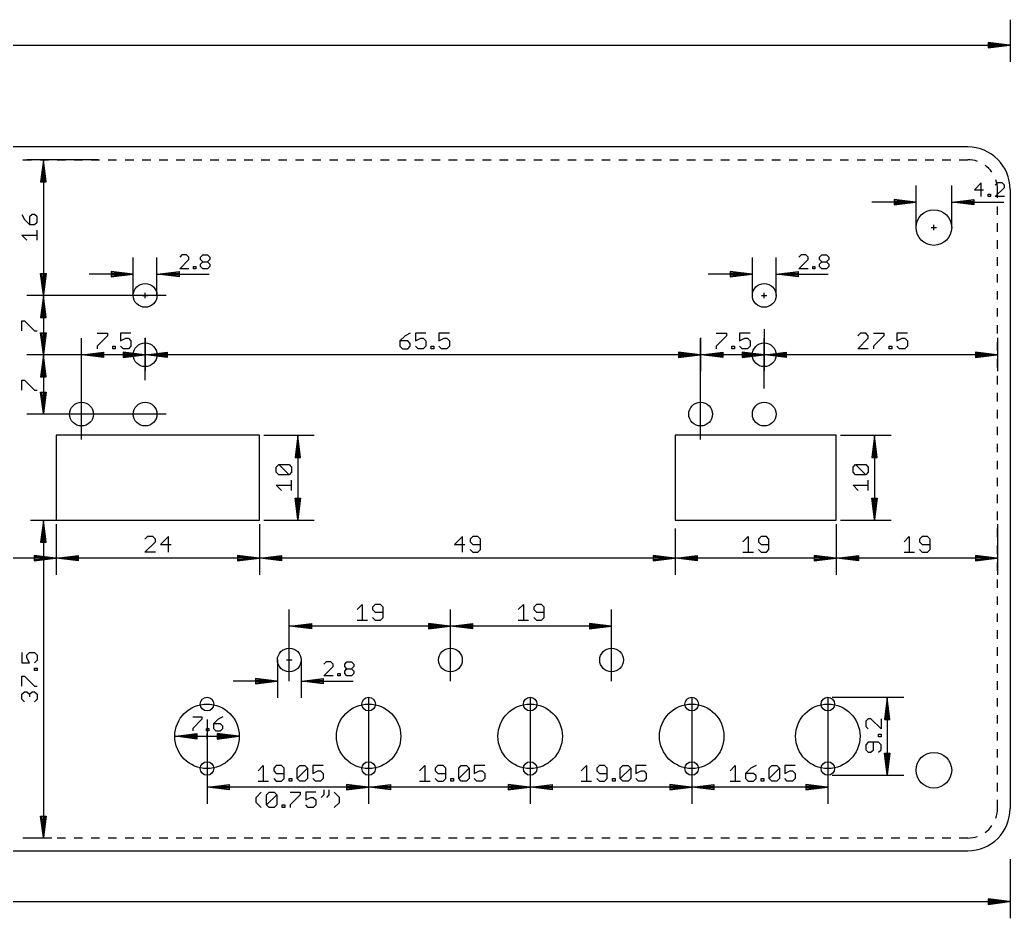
# Model space of a CAD drawing. Extents: x -7 to 596, y -21 to 445.
# Drawn here: x 173.2 to 290, y -9.4 to 96.5 of the extents above; entities that cross this region are included whole.
import ezdxf

# ---------------------------------------------------------------- set-up
doc = ezdxf.new("R2010")
doc.units = 0
doc.layers.add('20', color=7, linetype='CONTINUOUS')
doc.layers.add('47', color=2, linetype='CONTINUOUS')

msp = doc.modelspace()

# ---------------------------------------------------------------- linework, layer by layer
at = {"layer": '20'}
for p, q in [((285, 81.5), (5, 81.5)), ((173.6, 80), (174.6071, 80)), ((175.6071, 80), (176.6143, 80)), ((177.6143, 80), (178.6214, 80)), ((179.6214, 80), (180.6286, 80)), ((181.6286, 80), (182.6357, 80)), ((183.6357, 80), (184.6429, 80)), ((185.6429, 80), (186.65, 80)), ((187.65, 80), (188.6571, 80)), ((189.6571, 80), (190.6643, 80)), ((191.6643, 80), (192.6714, 80)), ((193.6714, 80), (194.6786, 80)), ((195.6786, 80), (196.6857, 80)), ((197.6857, 80), (198.6929, 80)), ((199.6929, 80), (200.7, 80)), ((201.7, 80), (202.7071, 80)), ((203.7071, 80), (204.7143, 80)), ((205.7143, 80), (206.7214, 80)), ((207.7214, 80), (208.7286, 80)), ((209.7286, 80), (210.7357, 80)), ((211.7357, 80), (212.7429, 80)), ((213.7429, 80), (214.75, 80)), ((215.75, 80), (216.7571, 80)), ((217.7571, 80), (218.7643, 80)), ((219.7643, 80), (220.7714, 80)), ((221.7714, 80), (222.7786, 80)), ((223.7786, 80), (224.7857, 80)), ((225.7857, 80), (226.7929, 80)), ((227.7929, 80), (228.8, 80)), ((229.8, 80), (230.8071, 80)), ((231.8071, 80), (232.8143, 80)), ((233.8143, 80), (234.8214, 80)), ((235.8214, 80), (236.8286, 80)), ((237.8286, 80), (238.8357, 80)), ((239.8357, 80), (240.8429, 80)), ((241.8429, 80), (242.85, 80)), ((243.85, 80), (244.8571, 80)), ((245.8571, 80), (246.8643, 80)), ((247.8643, 80), (248.8714, 80)), ((249.8714, 80), (250.8786, 80)), ((251.8786, 80), (252.8857, 80)), ((253.8857, 80), (254.8929, 80)), ((255.8929, 80), (256.9, 80)), ((257.9, 80), (258.9071, 80)), ((259.9071, 80), (260.9143, 80)), ((261.9143, 80), (262.9214, 80)), ((263.9214, 80), (264.9286, 80)), ((265.9286, 80), (266.9357, 80)), ((267.9357, 80), (268.9429, 80)), ((269.9429, 80), (270.95, 80)), ((271.95, 80), (272.9571, 80)), ((273.9571, 80), (274.9643, 80)), ((275.9643, 80), (276.9714, 80)), ((277.9714, 80), (278.9786, 80)), ((279.9786, 80), (280.9857, 80)), ((281.9857, 80), (282.9929, 80)), ((283.9929, 80), (285, 80)), ((288.5, 75.5), (288.5, 76.5)), ((290, 76.5), (290, 3.5)), ((288.5, 73.5), (288.5, 74.5)), ((288.5, 71.5), (288.5, 72.5)), ((288.5, 69.5), (288.5, 70.5)), ((288.5, 67.5), (288.5, 68.5)), ((288.5, 65.5), (288.5, 66.5)), ((288.5, 63.5), (288.5, 64.5)), ((288.5, 61.5), (288.5, 62.5)), ((288.5, 59.5), (288.5, 60.5)), ((288.5, 57.5), (288.5, 58.5)), ((288.5, 55.5), (288.5, 56.5)), ((288.5, 53.5), (288.5, 54.5)), ((288.5, 51.5), (288.5, 52.5)), ((288.5, 49.5), (288.5, 50.5)), ((288.5, 47.5), (288.5, 48.5)), ((201.5, 47.5), (177.5, 47.5)), ((177.5, 47.5), (177.5, 37.5)), ((201.5, 37.5), (201.5, 47.5)), ((269.5, 47.5), (250.5, 47.5)), ((250.5, 47.5), (250.5, 37.5)), ((269.5, 37.5), (269.5, 47.5)), ((288.5, 45.5), (288.5, 46.5)), ((288.5, 43.5), (288.5, 44.5)), ((288.5, 41.5), (288.5, 42.5)), ((288.5, 39.5), (288.5, 40.5)), ((177.5, 37.5), (201.5, 37.5)), ((250.5, 37.5), (269.5, 37.5)), ((288.5, 37.5), (288.5, 38.5)), ((288.5, 35.5), (288.5, 36.5)), ((288.5, 33.5), (288.5, 34.5)), ((288.5, 31.5), (288.5, 32.5)), ((288.5, 29.5), (288.5, 30.5)), ((288.5, 27.5), (288.5, 28.5)), ((288.5, 25.5), (288.5, 26.5)), ((288.5, 23.5), (288.5, 24.5)), ((288.5, 21.5), (288.5, 22.5)), ((288.5, 19.5), (288.5, 20.5)), ((288.5, 17.5), (288.5, 18.5)), ((288.5, 15.5), (288.5, 16.5)), ((288.5, 13.5), (288.5, 14.5)), ((288.5, 11.5), (288.5, 12.5)), ((288.5, 9.5), (288.5, 10.5)), ((288.5, 7.5), (288.5, 8.5)), ((288.5, 5.5), (288.5, 6.5)), ((288.5, 3.5), (288.5, 4.5)), ((174.6071, 0), (173.6, 0)), ((176.6143, 0), (175.6071, 0)), ((178.6214, 0), (177.6143, 0)), ((180.6286, 0), (179.6214, 0)), ((182.6357, 0), (181.6286, 0)), ((184.6429, 0), (183.6357, 0)), ((186.65, 0), (185.6429, 0)), ((188.6571, 0), (187.65, 0)), ((190.6643, 0), (189.6571, 0)), ((192.6714, 0), (191.6643, 0)), ((194.6786, 0), (193.6714, 0)), ((196.6857, 0), (195.6786, 0)), ((198.6929, 0), (197.6857, 0)), ((200.7, 0), (199.6929, 0)), ((202.7071, 0), (201.7, 0)), ((204.7143, 0), (203.7071, 0)), ((206.7214, 0), (205.7143, 0)), ((208.7286, 0), (207.7214, 0)), ((210.7357, 0), (209.7286, 0)), ((212.7429, 0), (211.7357, 0)), ((214.75, 0), (213.7429, 0)), ((216.7571, 0), (215.75, 0)), ((218.7643, 0), (217.7571, 0)), ((220.7714, 0), (219.7643, 0)), ((222.7786, 0), (221.7714, 0)), ((224.7857, 0), (223.7786, 0)), ((226.7929, 0), (225.7857, 0)), ((228.8, 0), (227.7929, 0)), ((230.8071, 0), (229.8, 0)), ((232.8143, 0), (231.8071, 0)), ((234.8214, 0), (233.8143, 0)), ((236.8286, 0), (235.8214, 0)), ((238.8357, 0), (237.8286, 0)), ((240.8429, 0), (239.8357, 0)), ((242.85, 0), (241.8429, 0)), ((244.8571, 0), (243.85, 0)), ((246.8643, 0), (245.8571, 0)), ((248.8714, 0), (247.8643, 0)), ((250.8786, 0), (249.8714, 0)), ((252.8857, 0), (251.8786, 0)), ((254.8929, 0), (253.8857, 0)), ((256.9, 0), (255.8929, 0)), ((258.9071, 0), (257.9, 0)), ((260.9143, 0), (259.9071, 0)), ((262.9214, 0), (261.9143, 0)), ((264.9286, 0), (263.9214, 0)), ((266.9357, 0), (265.9286, 0)), ((268.9429, 0), (267.9357, 0)), ((270.95, 0), (269.9429, 0)), ((272.9571, 0), (271.95, 0)), ((274.9643, 0), (273.9571, 0)), ((276.9714, 0), (275.9643, 0)), ((278.9786, 0), (277.9714, 0)), ((280.9857, 0), (279.9786, 0)), ((282.9929, 0), (281.9857, 0)), ((285, 0), (283.9929, 0)), ((5, -1.5), (285, -1.5))]:
    msp.add_line(p, q, dxfattribs=at)
for centre, radius in [((281, 72), 2.1), ((188, 64), 1.4), ((261, 64), 1.4), ((188, 57), 1.4), ((261, 57), 1.4), ((180.5, 50), 1.4), ((188, 50), 1.4), ((253.5, 50), 1.4), ((261, 50), 1.4), ((205, 21), 1.4), ((224, 21), 1.4), ((243, 21), 1.4), ((195.3, 15.8), 0.8), ((214.35, 15.8), 0.8), ((233.4, 15.8), 0.8), ((252.45, 15.8), 0.8), ((268.5, 15.8), 0.8), ((195.3, 12), 3.8), ((214.35, 12), 3.8), ((233.4, 12), 3.8), ((252.45, 12), 3.8), ((268.5, 12), 3.8), ((281, 8), 2.1), ((195.3, 8.2), 0.8), ((214.35, 8.2), 0.8), ((233.4, 8.2), 0.8), ((252.45, 8.2), 0.8), ((268.5, 8.2), 0.8)]:
    msp.add_circle(centre, radius, dxfattribs=at)
for centre, radius, start, end in [((285, 76.5), 5, 0, 90), ((285, 76.5), 3.5, 70.9135, 90), ((285, 76.5), 3.5, 35.4567, 54.5433), ((285, 76.5), 3.5, 360, 19.0865), ((285, 3.5), 5, 270, 0), ((285, 3.5), 3.5, 340.9135, 0), ((285, 3.5), 3.5, 305.4567, 324.5433), ((285, 3.5), 3.5, 270, 289.0865)]:
    msp.add_arc(centre, radius, start, end, dxfattribs=at)
at = {"layer": '47'}
for p, q in [((290, 96.5), (290, 91.55)), ((0.065, 93.5), (289.935, 93.5)), ((289.935, 93.5), (287.4, 93.8192)), ((287.4, 93.8192), (287.4, 93.1808)), ((289.935, 93.5), (287.4, 93.76)), ((289.935, 93.5), (287.4, 93.63)), ((287.4, 93.1808), (289.935, 93.5)), ((287.4, 93.37), (289.935, 93.5)), ((287.4, 93.24), (289.935, 93.5)), ((182.5, 80), (174.05, 80)), ((176, 79.935), (175.6808, 77.4)), ((176, 79.935), (175.74, 77.4)), ((176, 79.935), (175.87, 77.4)), ((176, 79.935), (176, 64.065)), ((176.3192, 77.4), (176, 79.935)), ((176.13, 77.4), (176, 79.935)), ((176.26, 77.4), (176, 79.935)), ((175.6808, 77.4), (176.3192, 77.4)), ((286.5897, 77.2777), (285.7762, 76.4642)), ((286.5897, 75.6507), (286.5897, 77.2777)), ((288.5031, 77.2777), (288.2319, 77.0065)), ((289.0454, 77.2777), (288.5031, 77.2777)), ((289.3166, 77.0065), (289.0454, 77.2777)), ((278.9, 72), (278.9, 76.95)), ((283.1, 72), (283.1, 76.95)), ((285.7762, 76.4642), (286.8609, 76.4642)), ((287.4134, 75.6507), (287.4134, 75.9219)), ((287.4134, 75.9219), (287.6845, 75.9219)), ((287.6845, 75.9219), (287.6845, 75.6507)), ((288.2319, 75.6507), (289.3166, 76.7354)), ((289.3166, 76.7354), (289.3166, 77.0065)), ((278.835, 75), (273.7, 75)), ((278.835, 75), (276.3, 75.3192)), ((276.3, 75.3192), (276.3, 74.6808)), ((278.835, 75), (276.3, 75.26)), ((278.835, 75), (276.3, 75.13)), ((276.3, 74.6808), (278.835, 75)), ((276.3, 74.87), (278.835, 75)), ((276.3, 74.74), (278.835, 75)), ((283.165, 75), (285.7, 75.3192)), ((283.165, 75), (285.7, 75.26)), ((283.165, 75), (285.7, 75.13)), ((283.165, 75), (289.2346, 75)), ((285.7, 74.6808), (283.165, 75)), ((285.7, 74.87), (283.165, 75)), ((285.7, 74.74), (283.165, 75)), ((285.7, 75.3192), (285.7, 74.6808)), ((287.6845, 75.6507), (287.4134, 75.6507)), ((289.3166, 75.6507), (288.2319, 75.6507)), ((173.4701, 73.5488), (173.7698, 72.9494)), ((173.7698, 72.9494), (174.3692, 72.3499)), ((174.669, 73.5488), (174.3692, 73.2491)), ((174.3692, 73.2491), (174.3692, 72.3499)), ((174.9687, 73.5488), (174.669, 73.5488)), ((175.2684, 73.2491), (174.9687, 73.5488)), ((174.9687, 72.3499), (175.2684, 72.6496)), ((175.2684, 72.6496), (175.2684, 73.2491)), ((174.3692, 72.3499), (174.9687, 72.3499)), ((175.2684, 70.5083), (175.2684, 71.7072)), ((280.6808, 72), (281.3192, 72)), ((281, 71.6808), (281, 72.3192)), ((174.0695, 70.5083), (173.4701, 71.1078)), ((173.4701, 71.1078), (175.2684, 71.1078)), ((186.6, 64), (186.6, 68.45)), ((189.4, 64), (189.4, 68.45)), ((192.3474, 68.7777), (192.0762, 68.5065)), ((192.0762, 67.1507), (193.1609, 68.2354)), ((192.8897, 68.7777), (192.3474, 68.7777)), ((193.1609, 68.5065), (192.8897, 68.7777)), ((193.1609, 68.2354), (193.1609, 68.5065)), ((194.5319, 68.5065), (194.8031, 68.7777)), ((194.5319, 68.2354), (194.5319, 68.5065)), ((194.8031, 67.9642), (194.5319, 68.2354)), ((194.5319, 67.693), (194.8031, 67.9642)), ((194.8031, 68.7777), (195.3454, 68.7777)), ((194.8031, 67.9642), (195.3454, 67.9642)), ((195.3454, 68.7777), (195.6166, 68.5065)), ((195.6166, 68.2354), (195.3454, 67.9642)), ((195.3454, 67.9642), (195.6166, 67.693)), ((195.6166, 68.5065), (195.6166, 68.2354)), ((259.6, 64), (259.6, 68.45)), ((262.4, 64), (262.4, 68.45)), ((265.3474, 68.7777), (265.0762, 68.5065)), ((265.0762, 67.1507), (266.1609, 68.2354)), ((265.8897, 68.7777), (265.3474, 68.7777)), ((266.1609, 68.5065), (265.8897, 68.7777)), ((266.1609, 68.2354), (266.1609, 68.5065)), ((267.5319, 68.5065), (267.8031, 68.7777)), ((267.5319, 68.2354), (267.5319, 68.5065)), ((267.8031, 67.9642), (267.5319, 68.2354)), ((267.5319, 67.693), (267.8031, 67.9642)), ((267.8031, 68.7777), (268.3454, 68.7777)), ((267.8031, 67.9642), (268.3454, 67.9642)), ((268.3454, 68.7777), (268.6166, 68.5065)), ((268.6166, 68.2354), (268.3454, 67.9642)), ((268.3454, 67.9642), (268.6166, 67.693)), ((268.6166, 68.5065), (268.6166, 68.2354)), ((176, 64.065), (175.6808, 66.6)), ((175.6808, 66.6), (176.3192, 66.6)), ((176, 64.065), (175.74, 66.6)), ((176, 64.065), (175.87, 66.6)), ((176.3192, 66.6), (176, 64.065)), ((176.13, 66.6), (176, 64.065)), ((176.26, 66.6), (176, 64.065)), ((186.535, 66.5), (184, 66.8192)), ((184, 66.8192), (184, 66.1808)), ((186.535, 66.5), (184, 66.76)), ((186.535, 66.5), (184, 66.63)), ((189.465, 66.5), (192, 66.8192)), ((189.465, 66.5), (192, 66.76)), ((189.465, 66.5), (192, 66.63)), ((192, 66.8192), (192, 66.1808)), ((193.1609, 67.1507), (192.0762, 67.1507)), ((193.7134, 67.1507), (193.7134, 67.4219)), ((193.7134, 67.4219), (193.9845, 67.4219)), ((193.9845, 67.1507), (193.7134, 67.1507)), ((193.9845, 67.4219), (193.9845, 67.1507)), ((194.5319, 67.4219), (194.5319, 67.693)), ((194.8031, 67.1507), (194.5319, 67.4219)), ((195.3454, 67.1507), (194.8031, 67.1507)), ((195.6166, 67.4219), (195.3454, 67.1507)), ((195.6166, 67.693), (195.6166, 67.4219)), ((259.535, 66.5), (257, 66.8192)), ((257, 66.8192), (257, 66.1808)), ((259.535, 66.5), (257, 66.76)), ((259.535, 66.5), (257, 66.63)), ((262.465, 66.5), (265, 66.8192)), ((262.465, 66.5), (265, 66.76)), ((262.465, 66.5), (265, 66.63)), ((265, 66.8192), (265, 66.1808)), ((266.1609, 67.1507), (265.0762, 67.1507)), ((266.7134, 67.1507), (266.7134, 67.4219)), ((266.7134, 67.4219), (266.9845, 67.4219)), ((266.9845, 67.1507), (266.7134, 67.1507)), ((266.9845, 67.4219), (266.9845, 67.1507)), ((267.5319, 67.4219), (267.5319, 67.693)), ((267.8031, 67.1507), (267.5319, 67.4219)), ((268.3454, 67.1507), (267.8031, 67.1507)), ((268.6166, 67.4219), (268.3454, 67.1507)), ((268.6166, 67.693), (268.6166, 67.4219)), ((186.535, 66.5), (181.4, 66.5)), ((184, 66.1808), (186.535, 66.5)), ((184, 66.37), (186.535, 66.5)), ((184, 66.24), (186.535, 66.5)), ((189.465, 66.5), (195.5346, 66.5)), ((192, 66.1808), (189.465, 66.5)), ((192, 66.37), (189.465, 66.5)), ((192, 66.24), (189.465, 66.5)), ((259.535, 66.5), (254.4, 66.5)), ((257, 66.1808), (259.535, 66.5)), ((257, 66.37), (259.535, 66.5)), ((257, 66.24), (259.535, 66.5)), ((262.465, 66.5), (268.5346, 66.5)), ((265, 66.1808), (262.465, 66.5)), ((265, 66.37), (262.465, 66.5)), ((265, 66.24), (262.465, 66.5)), ((188, 63.6808), (188, 64.3192)), ((261, 63.6808), (261, 64.3192)), ((190.5, 64), (174.05, 64)), ((190.5, 64), (174.05, 64)), ((176, 63.935), (175.6808, 61.4)), ((176, 63.935), (175.74, 61.4)), ((176, 63.935), (175.87, 61.4)), ((176, 63.935), (176, 57.065)), ((176.3192, 61.4), (176, 63.935)), ((176.13, 61.4), (176, 63.935)), ((176.26, 61.4), (176, 63.935)), ((187.6808, 64), (188.3192, 64)), ((260.6808, 64), (261.3192, 64)), ((173.4701, 59.8072), (173.4701, 61.0061)), ((173.4701, 61.0061), (173.7698, 61.0061)), ((173.7698, 61.0061), (174.9687, 59.8072)), ((175.6808, 61.4), (176.3192, 61.4)), ((174.9687, 59.8072), (175.2684, 59.8072)), ((176, 57.065), (175.6808, 59.6)), ((175.6808, 59.6), (176.3192, 59.6)), ((176, 57.065), (175.74, 59.6)), ((176, 57.065), (175.87, 59.6)), ((176.3192, 59.6), (176, 57.065)), ((176.13, 59.6), (176, 57.065)), ((176.26, 59.6), (176, 57.065)), ((261, 60), (261, 55.05)), ((180.5, 47), (180.5, 58.95)), ((182.3357, 59.5554), (183.5685, 59.5554)), ((183.5685, 59.2472), (182.3357, 58.0144)), ((183.5685, 59.5554), (183.5685, 59.2472)), ((186.3309, 59.5554), (185.0981, 59.5554)), ((185.0981, 59.5554), (185.0981, 58.6308)), ((185.0981, 58.6308), (185.7145, 58.939)), ((185.7145, 58.939), (186.0227, 58.939)), ((186.0227, 58.939), (186.3309, 58.6308)), ((186.3309, 58.6308), (186.3309, 58.0144)), ((188, 59), (188, 55.05)), ((188, 54), (188, 58.95)), ((218.6533, 59.2472), (218.0369, 58.6308)), ((218.0369, 58.6308), (218.0369, 58.0144)), ((218.9615, 58.6308), (218.0369, 58.6308)), ((219.2697, 59.5554), (218.6533, 59.2472)), ((219.2697, 58.3226), (218.9615, 58.6308)), ((221.1112, 59.5554), (219.8784, 59.5554)), ((219.8784, 59.5554), (219.8784, 58.6308)), ((219.8784, 58.6308), (220.4948, 58.939)), ((220.4948, 58.939), (220.803, 58.939)), ((220.803, 58.939), (221.1112, 58.6308)), ((221.1112, 58.6308), (221.1112, 58.0144)), ((223.8736, 59.5554), (222.6408, 59.5554)), ((222.6408, 59.5554), (222.6408, 58.6308)), ((222.6408, 58.6308), (223.2572, 58.939)), ((223.2572, 58.939), (223.5654, 58.939)), ((223.5654, 58.939), (223.8736, 58.6308)), ((223.8736, 58.6308), (223.8736, 58.0144)), ((253.5, 59), (253.5, 55.05)), ((253.5, 47), (253.5, 58.95)), ((255.3357, 59.5554), (256.5685, 59.5554)), ((256.5685, 59.2472), (255.3357, 58.0144)), ((256.5685, 59.5554), (256.5685, 59.2472)), ((259.3309, 59.5554), (258.0981, 59.5554)), ((258.0981, 59.5554), (258.0981, 58.6308)), ((258.0981, 58.6308), (258.7145, 58.939)), ((258.7145, 58.939), (259.0227, 58.939)), ((259.0227, 58.939), (259.3309, 58.6308)), ((259.3309, 58.6308), (259.3309, 58.0144)), ((261, 53), (261, 58.95)), ((272.3451, 59.5554), (272.0369, 59.2472)), ((272.0369, 57.7062), (273.2697, 58.939)), ((272.9615, 59.5554), (272.3451, 59.5554)), ((273.2697, 59.2472), (272.9615, 59.5554)), ((273.2697, 58.939), (273.2697, 59.2472)), ((273.8784, 59.5554), (275.1112, 59.5554)), ((275.1112, 59.2472), (273.8784, 58.0144)), ((275.1112, 59.5554), (275.1112, 59.2472)), ((277.8736, 59.5554), (276.6408, 59.5554)), ((276.6408, 59.5554), (276.6408, 58.6308)), ((276.6408, 58.6308), (277.2572, 58.939)), ((277.2572, 58.939), (277.5654, 58.939)), ((277.5654, 58.939), (277.8736, 58.6308)), ((277.8736, 58.6308), (277.8736, 58.0144)), ((288.5, 59), (288.5, 55.05)), ((180.565, 57), (183.1, 57.3192)), ((180.565, 57), (183.1, 57.26)), ((182.3357, 58.0144), (182.3357, 57.7062)), ((183.1, 57.3192), (183.1, 56.6808)), ((184.1773, 57.7062), (184.1773, 58.0144)), ((184.1773, 58.0144), (184.4855, 58.0144)), ((184.4855, 57.7062), (184.1773, 57.7062)), ((184.4855, 58.0144), (184.4855, 57.7062)), ((185.4063, 57.7062), (185.0981, 58.0144)), ((187.935, 57), (185.4, 57.3192)), ((185.4, 57.3192), (185.4, 56.6808)), ((187.935, 57), (185.4, 57.26)), ((186.0227, 57.7062), (185.4063, 57.7062)), ((186.3309, 58.0144), (186.0227, 57.7062)), ((188.065, 57), (190.6, 57.3192)), ((188.065, 57), (190.6, 57.26)), ((190.6, 57.3192), (190.6, 56.6808)), ((218.0369, 58.0144), (218.3451, 57.7062)), ((218.3451, 57.7062), (218.9615, 57.7062)), ((218.9615, 57.7062), (219.2697, 58.0144)), ((219.2697, 58.0144), (219.2697, 58.3226)), ((220.1866, 57.7062), (219.8784, 58.0144)), ((220.803, 57.7062), (220.1866, 57.7062)), ((221.1112, 58.0144), (220.803, 57.7062)), ((221.72, 57.7062), (221.72, 58.0144)), ((221.72, 58.0144), (222.0282, 58.0144)), ((222.0282, 57.7062), (221.72, 57.7062)), ((222.0282, 58.0144), (222.0282, 57.7062)), ((222.949, 57.7062), (222.6408, 58.0144)), ((223.5654, 57.7062), (222.949, 57.7062)), ((223.8736, 58.0144), (223.5654, 57.7062)), ((253.435, 57), (250.9, 57.3192)), ((250.9, 57.3192), (250.9, 56.6808)), ((253.435, 57), (250.9, 57.26)), ((253.565, 57), (256.1, 57.3192)), ((253.565, 57), (256.1, 57.26)), ((255.3357, 58.0144), (255.3357, 57.7062)), ((256.1, 57.3192), (256.1, 56.6808)), ((257.1773, 57.7062), (257.1773, 58.0144)), ((257.1773, 58.0144), (257.4855, 58.0144)), ((257.4855, 57.7062), (257.1773, 57.7062)), ((257.4855, 58.0144), (257.4855, 57.7062)), ((258.4063, 57.7062), (258.0981, 58.0144)), ((260.935, 57), (258.4, 57.3192)), ((258.4, 57.3192), (258.4, 56.6808)), ((260.935, 57), (258.4, 57.26)), ((259.0227, 57.7062), (258.4063, 57.7062)), ((259.3309, 58.0144), (259.0227, 57.7062)), ((261.065, 57), (263.6, 57.3192)), ((261.065, 57), (263.6, 57.26)), ((263.6, 57.3192), (263.6, 56.6808)), ((273.2697, 57.7062), (272.0369, 57.7062)), ((273.8784, 58.0144), (273.8784, 57.7062)), ((275.72, 57.7062), (275.72, 58.0144)), ((275.72, 58.0144), (276.0282, 58.0144)), ((276.0282, 57.7062), (275.72, 57.7062)), ((276.0282, 58.0144), (276.0282, 57.7062)), ((276.949, 57.7062), (276.6408, 58.0144)), ((277.5654, 57.7062), (276.949, 57.7062)), ((277.8736, 58.0144), (277.5654, 57.7062)), ((288.435, 57), (285.9, 57.3192)), ((285.9, 57.3192), (285.9, 56.6808)), ((288.435, 57), (285.9, 57.26)), ((190.5, 57), (174.05, 57)), ((190.5, 57), (174.05, 57)), ((176, 56.935), (175.6808, 54.4)), ((176, 56.935), (175.74, 54.4)), ((176, 56.935), (175.87, 54.4)), ((176, 56.935), (176, 50.065)), ((176.3192, 54.4), (176, 56.935)), ((176.13, 54.4), (176, 56.935)), ((176.26, 54.4), (176, 56.935)), ((180.565, 57), (183.1, 57.13)), ((187.935, 57), (180.565, 57)), ((183.1, 56.6808), (180.565, 57)), ((183.1, 56.87), (180.565, 57)), ((183.1, 56.74), (180.565, 57)), ((187.935, 57), (185.4, 57.13)), ((185.4, 56.6808), (187.935, 57)), ((185.4, 56.87), (187.935, 57)), ((185.4, 56.74), (187.935, 57)), ((188.065, 57), (190.6, 57.13)), ((253.435, 57), (188.065, 57)), ((190.6, 56.6808), (188.065, 57)), ((190.6, 56.87), (188.065, 57)), ((190.6, 56.74), (188.065, 57)), ((253.435, 57), (250.9, 57.13)), ((250.9, 56.6808), (253.435, 57)), ((250.9, 56.87), (253.435, 57)), ((250.9, 56.74), (253.435, 57)), ((253.565, 57), (256.1, 57.13)), ((260.935, 57), (253.565, 57)), ((256.1, 56.6808), (253.565, 57)), ((256.1, 56.87), (253.565, 57)), ((256.1, 56.74), (253.565, 57)), ((260.935, 57), (258.4, 57.13)), ((258.4, 56.6808), (260.935, 57)), ((258.4, 56.87), (260.935, 57)), ((258.4, 56.74), (260.935, 57)), ((261.065, 57), (263.6, 57.13)), ((288.435, 57), (261.065, 57)), ((263.6, 56.6808), (261.065, 57)), ((263.6, 56.87), (261.065, 57)), ((263.6, 56.74), (261.065, 57)), ((288.435, 57), (285.9, 57.13)), ((285.9, 56.6808), (288.435, 57)), ((285.9, 56.87), (288.435, 57)), ((285.9, 56.74), (288.435, 57)), ((173.4701, 52.8072), (173.4701, 54.0061)), ((173.4701, 54.0061), (173.7698, 54.0061)), ((173.7698, 54.0061), (174.9687, 52.8072)), ((175.6808, 54.4), (176.3192, 54.4)), ((174.9687, 52.8072), (175.2684, 52.8072)), ((176, 50.065), (175.6808, 52.6)), ((175.6808, 52.6), (176.3192, 52.6)), ((176, 50.065), (175.74, 52.6)), ((176, 50.065), (175.87, 52.6)), ((176.3192, 52.6), (176, 50.065)), ((176.13, 52.6), (176, 50.065)), ((176.26, 52.6), (176, 50.065)), ((190.5, 50), (174.05, 50)), ((202, 47.5), (207.95, 47.5)), ((206, 47.435), (205.6808, 44.9)), ((206, 47.435), (205.74, 44.9)), ((206, 47.435), (205.87, 44.9)), ((206, 47.435), (206, 37.565)), ((206.3192, 44.9), (206, 47.435)), ((206.13, 44.9), (206, 47.435)), ((206.26, 44.9), (206, 47.435)), ((270, 47.5), (275.95, 47.5)), ((274, 47.435), (273.6808, 44.9)), ((274, 47.435), (273.74, 44.9)), ((274, 47.435), (273.87, 44.9)), ((274, 47.435), (274, 37.565)), ((274.3192, 44.9), (274, 47.435)), ((274.13, 44.9), (274, 47.435)), ((274.26, 44.9), (274, 47.435)), ((205.6808, 44.9), (206.3192, 44.9)), ((273.6808, 44.9), (274.3192, 44.9)), ((203.4701, 43.7491), (203.7698, 44.0488)), ((203.4701, 43.1496), (203.4701, 43.7491)), ((203.7698, 44.0488), (204.9687, 44.0488)), ((204.9687, 42.8499), (203.7698, 44.0488)), ((204.9687, 44.0488), (205.2684, 43.7491)), ((205.2684, 43.7491), (205.2684, 43.1496)), ((271.4701, 43.7491), (271.7698, 44.0488)), ((271.4701, 43.1496), (271.4701, 43.7491)), ((271.7698, 44.0488), (272.9687, 44.0488)), ((272.9687, 42.8499), (271.7698, 44.0488)), ((272.9687, 44.0488), (273.2684, 43.7491)), ((273.2684, 43.7491), (273.2684, 43.1496)), ((203.7698, 42.8499), (203.4701, 43.1496)), ((204.9687, 42.8499), (203.7698, 42.8499)), ((205.2684, 43.1496), (204.9687, 42.8499)), ((205.2684, 41.0083), (205.2684, 42.2072)), ((271.7698, 42.8499), (271.4701, 43.1496)), ((272.9687, 42.8499), (271.7698, 42.8499)), ((273.2684, 43.1496), (272.9687, 42.8499)), ((273.2684, 41.0083), (273.2684, 42.2072)), ((204.0695, 41.0083), (203.4701, 41.6078)), ((203.4701, 41.6078), (205.2684, 41.6078)), ((272.0695, 41.0083), (271.4701, 41.6078)), ((271.4701, 41.6078), (273.2684, 41.6078)), ((206, 37.565), (205.6808, 40.1)), ((205.6808, 40.1), (206.3192, 40.1)), ((206, 37.565), (205.74, 40.1)), ((206, 37.565), (205.87, 40.1)), ((206.3192, 40.1), (206, 37.565)), ((206.13, 40.1), (206, 37.565)), ((206.26, 40.1), (206, 37.565)), ((274, 37.565), (273.6808, 40.1)), ((273.6808, 40.1), (274.3192, 40.1)), ((274, 37.565), (273.74, 40.1)), ((274, 37.565), (273.87, 40.1)), ((274.3192, 40.1), (274, 37.565)), ((274.13, 40.1), (274, 37.565)), ((274.26, 40.1), (274, 37.565)), ((174.5, 37.5), (177.95, 37.5)), ((176, 37.435), (175.6808, 34.9)), ((176, 37.435), (175.74, 34.9)), ((176, 37.435), (175.87, 34.9)), ((176, 37.435), (176, 0.065)), ((176.3192, 34.9), (176, 37.435)), ((176.13, 34.9), (176, 37.435)), ((176.26, 34.9), (176, 37.435)), ((202, 37.5), (207.95, 37.5)), ((270, 37.5), (275.95, 37.5)), ((177.5, 37), (177.5, 31.05)), ((177.5, 36.5), (177.5, 31.05)), ((201.5, 37), (201.5, 31.05)), ((201.5, 36.5), (201.5, 31.05)), ((250.5, 36.5), (250.5, 31.05)), ((269.5, 37), (269.5, 31.05)), ((269.5, 36.5), (269.5, 31.05)), ((288.5, 37), (288.5, 31.05)), ((188.2911, 35.5554), (187.9829, 35.2472)), ((188.9075, 35.5554), (188.2911, 35.5554)), ((189.2157, 35.2472), (188.9075, 35.5554)), ((189.2157, 34.939), (189.2157, 35.2472)), ((190.7491, 35.5554), (189.8245, 34.6308)), ((190.7491, 33.7062), (190.7491, 35.5554)), ((225.4075, 35.5554), (224.4829, 34.6308)), ((225.4075, 33.7062), (225.4075, 35.5554)), ((226.6327, 35.5554), (226.3245, 35.2472)), ((226.3245, 35.2472), (226.3245, 34.939)), ((227.2491, 35.5554), (226.6327, 35.5554)), ((227.5573, 35.2472), (227.2491, 35.5554)), ((227.5573, 34.0144), (227.5573, 35.2472)), ((258.4829, 34.939), (259.0993, 35.5554)), ((259.0993, 35.5554), (259.0993, 33.7062)), ((260.6327, 35.5554), (260.3245, 35.2472)), ((260.3245, 35.2472), (260.3245, 34.939)), ((261.2491, 35.5554), (260.6327, 35.5554)), ((261.5573, 35.2472), (261.2491, 35.5554)), ((261.5573, 34.0144), (261.5573, 35.2472)), ((277.4829, 34.939), (278.0993, 35.5554)), ((278.0993, 35.5554), (278.0993, 33.7062)), ((279.6327, 35.5554), (279.3245, 35.2472)), ((279.3245, 35.2472), (279.3245, 34.939)), ((280.2491, 35.5554), (279.6327, 35.5554)), ((280.5573, 35.2472), (280.2491, 35.5554)), ((280.5573, 34.0144), (280.5573, 35.2472)), ((175.6808, 34.9), (176.3192, 34.9)), ((187.9829, 33.7062), (189.2157, 34.939)), ((189.8245, 34.6308), (191.0573, 34.6308)), ((224.4829, 34.6308), (225.7157, 34.6308)), ((226.3245, 34.939), (226.6327, 34.6308)), ((226.3245, 34.0144), (226.6327, 33.7062)), ((226.6327, 34.6308), (227.5573, 34.6308)), ((227.2491, 33.7062), (227.5573, 34.0144)), ((250.5, 35), (250.5, 31.05)), ((260.3245, 34.939), (260.6327, 34.6308)), ((260.3245, 34.0144), (260.6327, 33.7062)), ((260.6327, 34.6308), (261.5573, 34.6308)), ((261.2491, 33.7062), (261.5573, 34.0144)), ((279.3245, 34.939), (279.6327, 34.6308)), ((279.3245, 34.0144), (279.6327, 33.7062)), ((279.6327, 34.6308), (280.5573, 34.6308)), ((280.2491, 33.7062), (280.5573, 34.0144)), ((177.435, 33), (162.565, 33)), ((177.435, 33), (174.9, 33.3192)), ((174.9, 33.3192), (174.9, 32.6808)), ((177.435, 33), (174.9, 33.26)), ((177.435, 33), (174.9, 33.13)), ((174.9, 32.6808), (177.435, 33)), ((174.9, 32.87), (177.435, 33)), ((174.9, 32.74), (177.435, 33)), ((177.565, 33), (180.1, 33.3192)), ((177.565, 33), (180.1, 33.26)), ((177.565, 33), (180.1, 33.13)), ((201.435, 33), (177.565, 33)), ((180.1, 32.6808), (177.565, 33)), ((180.1, 32.87), (177.565, 33)), ((180.1, 32.74), (177.565, 33)), ((180.1, 33.3192), (180.1, 32.6808)), ((189.2157, 33.7062), (187.9829, 33.7062)), ((201.435, 33), (198.9, 33.3192)), ((198.9, 33.3192), (198.9, 32.6808)), ((201.435, 33), (198.9, 33.26)), ((201.435, 33), (198.9, 33.13)), ((198.9, 32.6808), (201.435, 33)), ((198.9, 32.87), (201.435, 33)), ((198.9, 32.74), (201.435, 33)), ((201.565, 33), (204.1, 33.3192)), ((201.565, 33), (204.1, 33.26)), ((201.565, 33), (204.1, 33.13)), ((250.435, 33), (201.565, 33)), ((204.1, 32.6808), (201.565, 33)), ((204.1, 32.87), (201.565, 33)), ((204.1, 32.74), (201.565, 33)), ((204.1, 33.3192), (204.1, 32.6808)), ((226.6327, 33.7062), (227.2491, 33.7062)), ((250.435, 33), (247.9, 33.3192)), ((247.9, 33.3192), (247.9, 32.6808)), ((250.435, 33), (247.9, 33.26)), ((250.435, 33), (247.9, 33.13)), ((247.9, 32.6808), (250.435, 33)), ((247.9, 32.87), (250.435, 33)), ((247.9, 32.74), (250.435, 33)), ((250.565, 33), (253.1, 33.3192)), ((250.565, 33), (253.1, 33.26)), ((250.565, 33), (253.1, 33.13)), ((269.435, 33), (250.565, 33)), ((253.1, 32.6808), (250.565, 33)), ((253.1, 32.87), (250.565, 33)), ((253.1, 32.74), (250.565, 33)), ((253.1, 33.3192), (253.1, 32.6808)), ((258.4829, 33.7062), (259.7157, 33.7062)), ((260.6327, 33.7062), (261.2491, 33.7062)), ((269.435, 33), (266.9, 33.3192)), ((266.9, 33.3192), (266.9, 32.6808)), ((269.435, 33), (266.9, 33.26)), ((269.435, 33), (266.9, 33.13)), ((266.9, 32.6808), (269.435, 33)), ((266.9, 32.87), (269.435, 33)), ((266.9, 32.74), (269.435, 33)), ((269.565, 33), (272.1, 33.3192)), ((269.565, 33), (272.1, 33.26)), ((269.565, 33), (272.1, 33.13)), ((288.435, 33), (269.565, 33)), ((272.1, 32.6808), (269.565, 33)), ((272.1, 32.87), (269.565, 33)), ((272.1, 32.74), (269.565, 33)), ((272.1, 33.3192), (272.1, 32.6808)), ((277.4829, 33.7062), (278.7157, 33.7062)), ((279.6327, 33.7062), (280.2491, 33.7062)), ((288.435, 33), (285.9, 33.3192)), ((285.9, 33.3192), (285.9, 32.6808)), ((288.435, 33), (285.9, 33.26)), ((288.435, 33), (285.9, 33.13)), ((285.9, 32.6808), (288.435, 33)), ((285.9, 32.87), (288.435, 33)), ((285.9, 32.74), (288.435, 33)), ((205, 18.5), (205, 26.95)), ((212.9829, 26.939), (213.5993, 27.5554)), ((213.5993, 27.5554), (213.5993, 25.7062)), ((215.1327, 27.5554), (214.8245, 27.2472)), ((214.8245, 27.2472), (214.8245, 26.939)), ((214.8245, 26.939), (215.1327, 26.6308)), ((215.7491, 27.5554), (215.1327, 27.5554)), ((216.0573, 27.2472), (215.7491, 27.5554)), ((216.0573, 26.0144), (216.0573, 27.2472)), ((224, 18.5), (224, 26.95)), ((224, 18.5), (224, 26.95)), ((231.9829, 26.939), (232.5993, 27.5554)), ((232.5993, 27.5554), (232.5993, 25.7062)), ((234.1327, 27.5554), (233.8245, 27.2472)), ((233.8245, 27.2472), (233.8245, 26.939)), ((233.8245, 26.939), (234.1327, 26.6308)), ((234.7491, 27.5554), (234.1327, 27.5554)), ((235.0573, 27.2472), (234.7491, 27.5554)), ((235.0573, 26.0144), (235.0573, 27.2472)), ((243, 18.5), (243, 26.95)), ((212.9829, 25.7062), (214.2157, 25.7062)), ((214.8245, 26.0144), (215.1327, 25.7062)), ((215.1327, 26.6308), (216.0573, 26.6308)), ((215.1327, 25.7062), (215.7491, 25.7062)), ((215.7491, 25.7062), (216.0573, 26.0144)), ((231.9829, 25.7062), (233.2157, 25.7062)), ((233.8245, 26.0144), (234.1327, 25.7062)), ((234.1327, 26.6308), (235.0573, 26.6308)), ((234.1327, 25.7062), (234.7491, 25.7062)), ((234.7491, 25.7062), (235.0573, 26.0144)), ((205.065, 25), (207.6, 25.3192)), ((205.065, 25), (207.6, 25.26)), ((205.065, 25), (207.6, 25.13)), ((223.935, 25), (205.065, 25)), ((207.6, 24.6808), (205.065, 25)), ((207.6, 24.87), (205.065, 25)), ((207.6, 24.74), (205.065, 25)), ((207.6, 25.3192), (207.6, 24.6808)), ((223.935, 25), (221.4, 25.3192)), ((221.4, 25.3192), (221.4, 24.6808)), ((223.935, 25), (221.4, 25.26)), ((223.935, 25), (221.4, 25.13)), ((221.4, 24.6808), (223.935, 25)), ((221.4, 24.87), (223.935, 25)), ((221.4, 24.74), (223.935, 25)), ((224.065, 25), (226.6, 25.3192)), ((224.065, 25), (226.6, 25.26)), ((224.065, 25), (226.6, 25.13)), ((242.935, 25), (224.065, 25)), ((226.6, 24.6808), (224.065, 25)), ((226.6, 24.87), (224.065, 25)), ((226.6, 24.74), (224.065, 25)), ((226.6, 25.3192), (226.6, 24.6808)), ((242.935, 25), (240.4, 25.3192)), ((240.4, 25.3192), (240.4, 24.6808)), ((242.935, 25), (240.4, 25.26)), ((242.935, 25), (240.4, 25.13)), ((240.4, 24.6808), (242.935, 25)), ((240.4, 24.87), (242.935, 25)), ((240.4, 24.74), (242.935, 25)), ((173.4701, 21.8651), (173.4701, 20.6662)), ((174.0695, 21.5654), (174.3692, 21.8651)), ((174.0695, 21.2656), (174.0695, 21.5654)), ((174.3692, 20.6662), (174.0695, 21.2656)), ((174.3692, 21.8651), (174.9687, 21.8651)), ((174.9687, 21.8651), (175.2684, 21.5654)), ((175.2684, 21.5654), (175.2684, 20.9659)), ((205, 20.6808), (205, 21.3192)), ((173.4701, 20.6662), (174.3692, 20.6662)), ((175.2684, 20.9659), (174.9687, 20.6662)), ((174.9687, 19.7454), (174.9687, 20.0451)), ((174.9687, 20.0451), (175.2684, 20.0451)), ((175.2684, 20.0451), (175.2684, 19.7454)), ((203.6, 21), (203.6, 16.55)), ((204.6808, 21), (205.3192, 21)), ((206.4, 21), (206.4, 16.55)), ((209.3474, 20.7777), (209.0762, 20.5065)), ((209.0762, 19.1507), (210.1609, 20.2354)), ((209.8897, 20.7777), (209.3474, 20.7777)), ((210.1609, 20.5065), (209.8897, 20.7777)), ((210.1609, 20.2354), (210.1609, 20.5065)), ((211.5319, 20.5065), (211.8031, 20.7777)), ((211.5319, 20.2354), (211.5319, 20.5065)), ((211.8031, 19.9642), (211.5319, 20.2354)), ((211.5319, 19.693), (211.8031, 19.9642)), ((211.8031, 20.7777), (212.3454, 20.7777)), ((211.8031, 19.9642), (212.3454, 19.9642)), ((212.3454, 20.7777), (212.6166, 20.5065)), ((212.6166, 20.2354), (212.3454, 19.9642)), ((212.3454, 19.9642), (212.6166, 19.693)), ((212.6166, 20.5065), (212.6166, 20.2354)), ((173.4701, 17.9038), (173.4701, 19.1027)), ((173.4701, 19.1027), (173.7698, 19.1027)), ((173.7698, 19.1027), (174.9687, 17.9038)), ((175.2684, 19.7454), (174.9687, 19.7454)), ((203.535, 18.5), (201, 18.8192)), ((201, 18.8192), (201, 18.1808)), ((203.535, 18.5), (201, 18.76)), ((206.465, 18.5), (209, 18.8192)), ((206.465, 18.5), (209, 18.76)), ((209, 18.8192), (209, 18.1808)), ((210.1609, 19.1507), (209.0762, 19.1507)), ((210.7134, 19.1507), (210.7134, 19.4219)), ((210.7134, 19.4219), (210.9845, 19.4219)), ((210.9845, 19.1507), (210.7134, 19.1507)), ((210.9845, 19.4219), (210.9845, 19.1507)), ((211.5319, 19.4219), (211.5319, 19.693)), ((211.8031, 19.1507), (211.5319, 19.4219)), ((212.3454, 19.1507), (211.8031, 19.1507)), ((212.6166, 19.4219), (212.3454, 19.1507)), ((212.6166, 19.693), (212.6166, 19.4219)), ((174.9687, 17.9038), (175.2684, 17.9038)), ((203.535, 18.5), (198.4, 18.5)), ((203.535, 18.5), (201, 18.63)), ((201, 18.1808), (203.535, 18.5)), ((201, 18.37), (203.535, 18.5)), ((201, 18.24), (203.535, 18.5)), ((206.465, 18.5), (209, 18.63)), ((206.465, 18.5), (212.5346, 18.5)), ((209, 18.1808), (206.465, 18.5)), ((209, 18.37), (206.465, 18.5)), ((209, 18.24), (206.465, 18.5)), ((173.4701, 16.9614), (173.7698, 17.2612)), ((173.4701, 16.362), (173.4701, 16.9614)), ((173.7698, 16.0623), (173.4701, 16.362)), ((173.7698, 17.2612), (174.0695, 17.2612)), ((174.0695, 17.2612), (174.3692, 16.9614)), ((174.3692, 16.9614), (174.669, 17.2612)), ((174.3692, 16.9614), (174.3692, 16.6617)), ((174.669, 17.2612), (174.9687, 17.2612)), ((174.9687, 17.2612), (175.2684, 16.9614)), ((175.2684, 16.362), (174.9687, 16.0623)), ((175.2684, 16.9614), (175.2684, 16.362)), ((214.35, 16.5), (214.35, 4.05)), ((233.4, 16.5), (233.4, 4.05)), ((252.45, 16.5), (252.45, 4.05)), ((268.5, 16.5), (268.5, 4.05)), ((269, 16.6), (277.45, 16.6)), ((275.5, 16.535), (275.1808, 14)), ((275.5, 16.535), (275.24, 14)), ((275.5, 16.535), (275.37, 14)), ((275.5, 16.535), (275.5, 7.465)), ((275.8192, 14), (275.5, 16.535)), ((275.63, 14), (275.5, 16.535)), ((275.76, 14), (275.5, 16.535)), ((193.6089, 14.2777), (194.6935, 14.2777)), ((194.6935, 14.2777), (194.6935, 14.0065)), ((197.1493, 14.2777), (196.6069, 14.0065)), ((273.2698, 14.0724), (272.9701, 13.7727)), ((273.5695, 14.0724), (273.2698, 14.0724)), ((274.7684, 12.8735), (273.5695, 14.0724)), ((274.7684, 14.0724), (274.7684, 12.8735)), ((194.6935, 14.0065), (193.6089, 12.9219)), ((193.6089, 12.9219), (193.6089, 12.6507)), ((195.246, 12.6507), (195.246, 12.9219)), ((195.246, 12.9219), (195.5172, 12.9219)), ((195.3, 14), (195.3, 4.05)), ((195.5172, 12.9219), (195.5172, 12.6507)), ((196.6069, 14.0065), (196.0646, 13.4642)), ((196.0646, 13.4642), (196.0646, 12.9219)), ((196.8781, 13.4642), (196.0646, 13.4642)), ((196.0646, 12.9219), (196.3358, 12.6507)), ((197.1493, 13.193), (196.8781, 13.4642)), ((196.8781, 12.6507), (197.1493, 12.9219)), ((197.1493, 12.9219), (197.1493, 13.193)), ((214.35, 14), (214.35, 4.05)), ((233.4, 14), (233.4, 4.05)), ((252.45, 14), (252.45, 4.05)), ((272.9701, 13.7727), (272.9701, 13.1732)), ((272.9701, 13.1732), (273.2698, 12.8735)), ((275.1808, 14), (275.8192, 14)), ((191.5, 12), (191.5, 12)), ((191.565, 12), (194.1, 12.3192)), ((191.565, 12), (194.1, 12.26)), ((191.565, 12), (194.1, 12.13)), ((191.565, 12), (199.035, 12)), ((194.1, 11.6808), (191.565, 12)), ((194.1, 11.87), (191.565, 12)), ((194.1, 11.74), (191.565, 12)), ((194.1, 12.3192), (194.1, 11.6808)), ((194.9808, 12), (195.6192, 12)), ((195.5172, 12.6507), (195.246, 12.6507)), ((195.3, 11.6808), (195.3, 12.3192)), ((196.3358, 12.6507), (196.8781, 12.6507)), ((199.035, 12), (196.5, 12.3192)), ((196.5, 12.3192), (196.5, 11.6808)), ((199.035, 12), (196.5, 12.26)), ((199.035, 12), (196.5, 12.13)), ((196.5, 11.6808), (199.035, 12)), ((196.5, 11.87), (199.035, 12)), ((196.5, 11.74), (199.035, 12)), ((199.1, 12), (199.1, 12)), ((274.4687, 11.9527), (274.4687, 12.2524)), ((274.4687, 12.2524), (274.7684, 12.2524)), ((274.7684, 11.9527), (274.4687, 11.9527)), ((274.7684, 12.2524), (274.7684, 11.9527)), ((273.2698, 11.31), (272.9701, 11.0103)), ((272.9701, 11.0103), (272.9701, 10.4109)), ((274.4687, 11.31), (273.2698, 11.31)), ((273.8692, 10.4109), (273.8692, 11.31)), ((274.7684, 11.0103), (274.4687, 11.31)), ((274.7684, 10.4109), (274.7684, 11.0103)), ((272.9701, 10.4109), (273.2698, 10.1111)), ((273.2698, 10.1111), (273.5695, 10.1111)), ((273.5695, 10.1111), (273.8692, 10.4109)), ((274.4687, 10.1111), (274.7684, 10.4109)), ((275.5, 7.465), (275.1808, 10)), ((275.1808, 10), (275.8192, 10)), ((275.5, 7.465), (275.24, 10)), ((275.5, 7.465), (275.37, 10)), ((275.8192, 10), (275.5, 7.465)), ((275.63, 10), (275.5, 7.465)), ((275.76, 10), (275.5, 7.465)), ((201.3175, 7.939), (201.9339, 8.5554)), ((201.9339, 8.5554), (201.9339, 6.7062)), ((203.4672, 8.5554), (203.159, 8.2472)), ((203.159, 8.2472), (203.159, 7.939)), ((204.0836, 8.5554), (203.4672, 8.5554)), ((204.3918, 8.2472), (204.0836, 8.5554)), ((204.3918, 7.0144), (204.3918, 8.2472)), ((205.9214, 8.2472), (206.2296, 8.5554)), ((205.9214, 7.0144), (205.9214, 8.2472)), ((205.9214, 7.0144), (207.1542, 8.2472)), ((206.2296, 8.5554), (206.846, 8.5554)), ((206.846, 8.5554), (207.1542, 8.2472)), ((207.1542, 8.2472), (207.1542, 7.0144)), ((208.9957, 8.5554), (207.763, 8.5554)), ((207.763, 8.5554), (207.763, 7.6308)), ((220.3675, 7.939), (220.9839, 8.5554)), ((220.9839, 8.5554), (220.9839, 6.7062)), ((222.5172, 8.5554), (222.209, 8.2472)), ((222.209, 8.2472), (222.209, 7.939)), ((223.1336, 8.5554), (222.5172, 8.5554)), ((223.4418, 8.2472), (223.1336, 8.5554)), ((223.4418, 7.0144), (223.4418, 8.2472)), ((224.9714, 8.2472), (225.2796, 8.5554)), ((224.9714, 7.0144), (224.9714, 8.2472)), ((224.9714, 7.0144), (226.2042, 8.2472)), ((225.2796, 8.5554), (225.896, 8.5554)), ((225.896, 8.5554), (226.2042, 8.2472)), ((226.2042, 8.2472), (226.2042, 7.0144)), ((228.0457, 8.5554), (226.813, 8.5554)), ((226.813, 8.5554), (226.813, 7.6308)), ((239.4175, 7.939), (240.0339, 8.5554)), ((240.0339, 8.5554), (240.0339, 6.7062)), ((241.5672, 8.5554), (241.259, 8.2472)), ((241.259, 8.2472), (241.259, 7.939)), ((242.1836, 8.5554), (241.5672, 8.5554)), ((242.4918, 8.2472), (242.1836, 8.5554)), ((242.4918, 7.0144), (242.4918, 8.2472)), ((244.0214, 8.2472), (244.3296, 8.5554)), ((244.0214, 7.0144), (244.0214, 8.2472)), ((244.0214, 7.0144), (245.2542, 8.2472)), ((244.3296, 8.5554), (244.946, 8.5554)), ((244.946, 8.5554), (245.2542, 8.2472)), ((245.2542, 8.2472), (245.2542, 7.0144)), ((247.0957, 8.5554), (245.863, 8.5554)), ((245.863, 8.5554), (245.863, 7.6308)), ((256.9675, 7.939), (257.5839, 8.5554)), ((257.5839, 8.5554), (257.5839, 6.7062)), ((259.4254, 8.2472), (258.809, 7.6308)), ((260.0418, 8.5554), (259.4254, 8.2472)), ((261.5714, 8.2472), (261.8796, 8.5554)), ((261.5714, 7.0144), (261.5714, 8.2472)), ((261.5714, 7.0144), (262.8042, 8.2472)), ((261.8796, 8.5554), (262.496, 8.5554)), ((262.496, 8.5554), (262.8042, 8.2472)), ((262.8042, 8.2472), (262.8042, 7.0144)), ((264.6457, 8.5554), (263.413, 8.5554)), ((263.413, 8.5554), (263.413, 7.6308)), ((203.159, 7.939), (203.4672, 7.6308)), ((203.159, 7.0144), (203.4672, 6.7062)), ((203.4672, 7.6308), (204.3918, 7.6308)), ((204.0836, 6.7062), (204.3918, 7.0144)), ((205.0006, 6.7062), (205.0006, 7.0144)), ((205.0006, 7.0144), (205.3088, 7.0144)), ((205.3088, 7.0144), (205.3088, 6.7062)), ((206.2296, 6.7062), (205.9214, 7.0144)), ((207.1542, 7.0144), (206.846, 6.7062)), ((207.763, 7.6308), (208.3794, 7.939)), ((208.0712, 6.7062), (207.763, 7.0144)), ((208.3794, 7.939), (208.6876, 7.939)), ((208.6876, 7.939), (208.9957, 7.6308)), ((208.9957, 7.0144), (208.6876, 6.7062)), ((208.9957, 7.6308), (208.9957, 7.0144)), ((222.209, 7.939), (222.5172, 7.6308)), ((222.209, 7.0144), (222.5172, 6.7062)), ((222.5172, 7.6308), (223.4418, 7.6308)), ((223.1336, 6.7062), (223.4418, 7.0144)), ((224.0506, 6.7062), (224.0506, 7.0144)), ((224.0506, 7.0144), (224.3588, 7.0144)), ((224.3588, 7.0144), (224.3588, 6.7062)), ((225.2796, 6.7062), (224.9714, 7.0144)), ((226.2042, 7.0144), (225.896, 6.7062)), ((226.813, 7.6308), (227.4294, 7.939)), ((227.1212, 6.7062), (226.813, 7.0144)), ((227.4294, 7.939), (227.7375, 7.939)), ((227.7375, 7.939), (228.0457, 7.6308)), ((228.0457, 7.0144), (227.7375, 6.7062)), ((228.0457, 7.6308), (228.0457, 7.0144)), ((241.259, 7.939), (241.5672, 7.6308)), ((241.259, 7.0144), (241.5672, 6.7062)), ((241.5672, 7.6308), (242.4918, 7.6308)), ((242.1836, 6.7062), (242.4918, 7.0144)), ((243.1006, 6.7062), (243.1006, 7.0144)), ((243.1006, 7.0144), (243.4088, 7.0144)), ((243.4088, 7.0144), (243.4088, 6.7062)), ((244.3296, 6.7062), (244.0214, 7.0144)), ((245.2542, 7.0144), (244.946, 6.7062)), ((245.863, 7.6308), (246.4794, 7.939)), ((246.1712, 6.7062), (245.863, 7.0144)), ((246.4794, 7.939), (246.7876, 7.939)), ((246.7876, 7.939), (247.0957, 7.6308)), ((247.0957, 7.0144), (246.7876, 6.7062)), ((247.0957, 7.6308), (247.0957, 7.0144)), ((258.809, 7.6308), (258.809, 7.0144)), ((259.7336, 7.6308), (258.809, 7.6308)), ((258.809, 7.0144), (259.1172, 6.7062)), ((260.0418, 7.3226), (259.7336, 7.6308)), ((259.7336, 6.7062), (260.0418, 7.0144)), ((260.0418, 7.0144), (260.0418, 7.3226)), ((260.6506, 6.7062), (260.6506, 7.0144)), ((260.6506, 7.0144), (260.9588, 7.0144)), ((260.9588, 7.0144), (260.9588, 6.7062)), ((261.8796, 6.7062), (261.5714, 7.0144)), ((262.8042, 7.0144), (262.496, 6.7062)), ((263.413, 7.6308), (264.0294, 7.939)), ((263.7212, 6.7062), (263.413, 7.0144)), ((264.0294, 7.939), (264.3376, 7.939)), ((264.3376, 7.939), (264.6457, 7.6308)), ((264.6457, 7.0144), (264.3376, 6.7062)), ((264.6457, 7.6308), (264.6457, 7.0144)), ((269, 7.4), (277.45, 7.4)), ((195.365, 6), (197.9, 6.3192)), ((195.365, 6), (197.9, 6.26)), ((195.365, 6), (197.9, 6.13)), ((214.285, 6), (195.365, 6)), ((197.9, 5.6808), (195.365, 6)), ((197.9, 5.87), (195.365, 6)), ((197.9, 5.74), (195.365, 6)), ((197.9, 6.3192), (197.9, 5.6808)), ((201.3175, 6.7062), (202.5502, 6.7062)), ((203.4672, 6.7062), (204.0836, 6.7062)), ((205.3088, 6.7062), (205.0006, 6.7062)), ((206.846, 6.7062), (206.2296, 6.7062)), ((208.6876, 6.7062), (208.0712, 6.7062)), ((214.285, 6), (211.75, 6.3192)), ((211.75, 6.3192), (211.75, 5.6808)), ((214.285, 6), (211.75, 6.26)), ((214.285, 6), (211.75, 6.13)), ((211.75, 5.6808), (214.285, 6)), ((211.75, 5.87), (214.285, 6)), ((211.75, 5.74), (214.285, 6)), ((214.415, 6), (216.95, 6.3192)), ((214.415, 6), (216.95, 6.26)), ((214.415, 6), (216.95, 6.13)), ((233.335, 6), (214.415, 6)), ((216.95, 5.6808), (214.415, 6)), ((216.95, 5.87), (214.415, 6)), ((216.95, 5.74), (214.415, 6)), ((216.95, 6.3192), (216.95, 5.6808)), ((220.3675, 6.7062), (221.6002, 6.7062)), ((222.5172, 6.7062), (223.1336, 6.7062)), ((224.3588, 6.7062), (224.0506, 6.7062)), ((225.896, 6.7062), (225.2796, 6.7062)), ((227.7375, 6.7062), (227.1212, 6.7062)), ((233.335, 6), (230.8, 6.3192)), ((230.8, 6.3192), (230.8, 5.6808)), ((233.335, 6), (230.8, 6.26)), ((233.335, 6), (230.8, 6.13)), ((230.8, 5.6808), (233.335, 6)), ((230.8, 5.87), (233.335, 6)), ((230.8, 5.74), (233.335, 6)), ((233.465, 6), (236, 6.3192)), ((233.465, 6), (236, 6.26)), ((233.465, 6), (236, 6.13)), ((252.385, 6), (233.465, 6)), ((236, 5.6808), (233.465, 6)), ((236, 5.87), (233.465, 6)), ((236, 5.74), (233.465, 6)), ((236, 6.3192), (236, 5.6808)), ((239.4175, 6.7062), (240.6502, 6.7062)), ((241.5672, 6.7062), (242.1836, 6.7062)), ((243.4088, 6.7062), (243.1006, 6.7062)), ((244.946, 6.7062), (244.3296, 6.7062)), ((246.7876, 6.7062), (246.1712, 6.7062)), ((252.385, 6), (249.85, 6.3192)), ((249.85, 6.3192), (249.85, 5.6808)), ((252.385, 6), (249.85, 6.26)), ((252.385, 6), (249.85, 6.13)), ((249.85, 5.6808), (252.385, 6)), ((249.85, 5.87), (252.385, 6)), ((249.85, 5.74), (252.385, 6)), ((252.515, 6), (255.05, 6.3192)), ((252.515, 6), (255.05, 6.26)), ((252.515, 6), (255.05, 6.13)), ((268.435, 6), (252.515, 6)), ((255.05, 5.6808), (252.515, 6)), ((255.05, 5.87), (252.515, 6)), ((255.05, 5.74), (252.515, 6)), ((255.05, 6.3192), (255.05, 5.6808)), ((256.9675, 6.7062), (258.2002, 6.7062)), ((259.1172, 6.7062), (259.7336, 6.7062)), ((260.9588, 6.7062), (260.6506, 6.7062)), ((262.496, 6.7062), (261.8796, 6.7062)), ((264.3376, 6.7062), (263.7212, 6.7062)), ((268.435, 6), (265.9, 6.3192)), ((265.9, 6.3192), (265.9, 5.6808)), ((268.435, 6), (265.9, 6.26)), ((268.435, 6), (265.9, 6.13)), ((265.9, 5.6808), (268.435, 6)), ((265.9, 5.87), (268.435, 6)), ((265.9, 5.74), (268.435, 6)), ((201.1016, 4.8005), (201.701, 5.3999)), ((201.1016, 4.201), (201.1016, 4.8005)), ((202.3293, 5.1002), (202.629, 5.3999)), ((202.3293, 3.9013), (202.3293, 5.1002)), ((202.3293, 3.9013), (203.5282, 5.1002)), ((202.629, 5.3999), (203.2285, 5.3999)), ((203.2285, 5.3999), (203.5282, 5.1002)), ((203.5282, 5.1002), (203.5282, 3.9013)), ((205.0917, 5.3999), (206.2906, 5.3999)), ((206.2906, 5.1002), (205.0917, 3.9013)), ((206.2906, 5.3999), (206.2906, 5.1002)), ((208.1321, 5.3999), (206.9332, 5.3999)), ((206.9332, 5.3999), (206.9332, 4.5008)), ((206.9332, 4.5008), (207.5327, 4.8005)), ((207.5327, 4.8005), (207.8324, 4.8005)), ((207.8324, 4.8005), (208.1321, 4.5008)), ((209.0745, 5.1002), (208.7748, 4.8005)), ((209.0745, 5.6997), (209.0745, 5.1002)), ((209.674, 5.1002), (209.3743, 4.8005)), ((209.674, 5.6997), (209.674, 5.1002)), ((210.9089, 4.8005), (210.3095, 5.3999)), ((210.9089, 4.201), (210.9089, 4.8005)), ((201.701, 3.6016), (201.1016, 4.201)), ((202.629, 3.6016), (202.3293, 3.9013)), ((203.2285, 3.6016), (202.629, 3.6016)), ((203.5282, 3.9013), (203.2285, 3.6016)), ((204.1709, 3.6016), (204.1709, 3.9013)), ((204.1709, 3.9013), (204.4706, 3.9013)), ((204.4706, 3.6016), (204.1709, 3.6016)), ((204.4706, 3.9013), (204.4706, 3.6016)), ((205.0917, 3.9013), (205.0917, 3.6016)), ((207.233, 3.6016), (206.9332, 3.9013)), ((207.8324, 3.6016), (207.233, 3.6016)), ((208.1321, 3.9013), (207.8324, 3.6016)), ((208.1321, 4.5008), (208.1321, 3.9013)), ((210.3095, 3.6016), (210.9089, 4.201)), ((176, 0.065), (175.6808, 2.6)), ((175.6808, 2.6), (176.3192, 2.6)), ((176, 0.065), (175.74, 2.6)), ((176, 0.065), (175.87, 2.6)), ((176.3192, 2.6), (176, 0.065)), ((176.13, 2.6), (176, 0.065)), ((176.26, 2.6), (176, 0.065)), ((177, 0), (174.05, 0)), ((290, -2.5), (290, -9.45)), ((0.065, -7.5), (289.935, -7.5)), ((289.935, -7.5), (287.4, -7.1808)), ((287.4, -7.1808), (287.4, -7.8192)), ((289.935, -7.5), (287.4, -7.24)), ((289.935, -7.5), (287.4, -7.37)), ((287.4, -7.8192), (289.935, -7.5)), ((287.4, -7.63), (289.935, -7.5)), ((287.4, -7.76), (289.935, -7.5))]:
    msp.add_line(p, q, dxfattribs=at)

doc.saveas('drawing.dxf')
